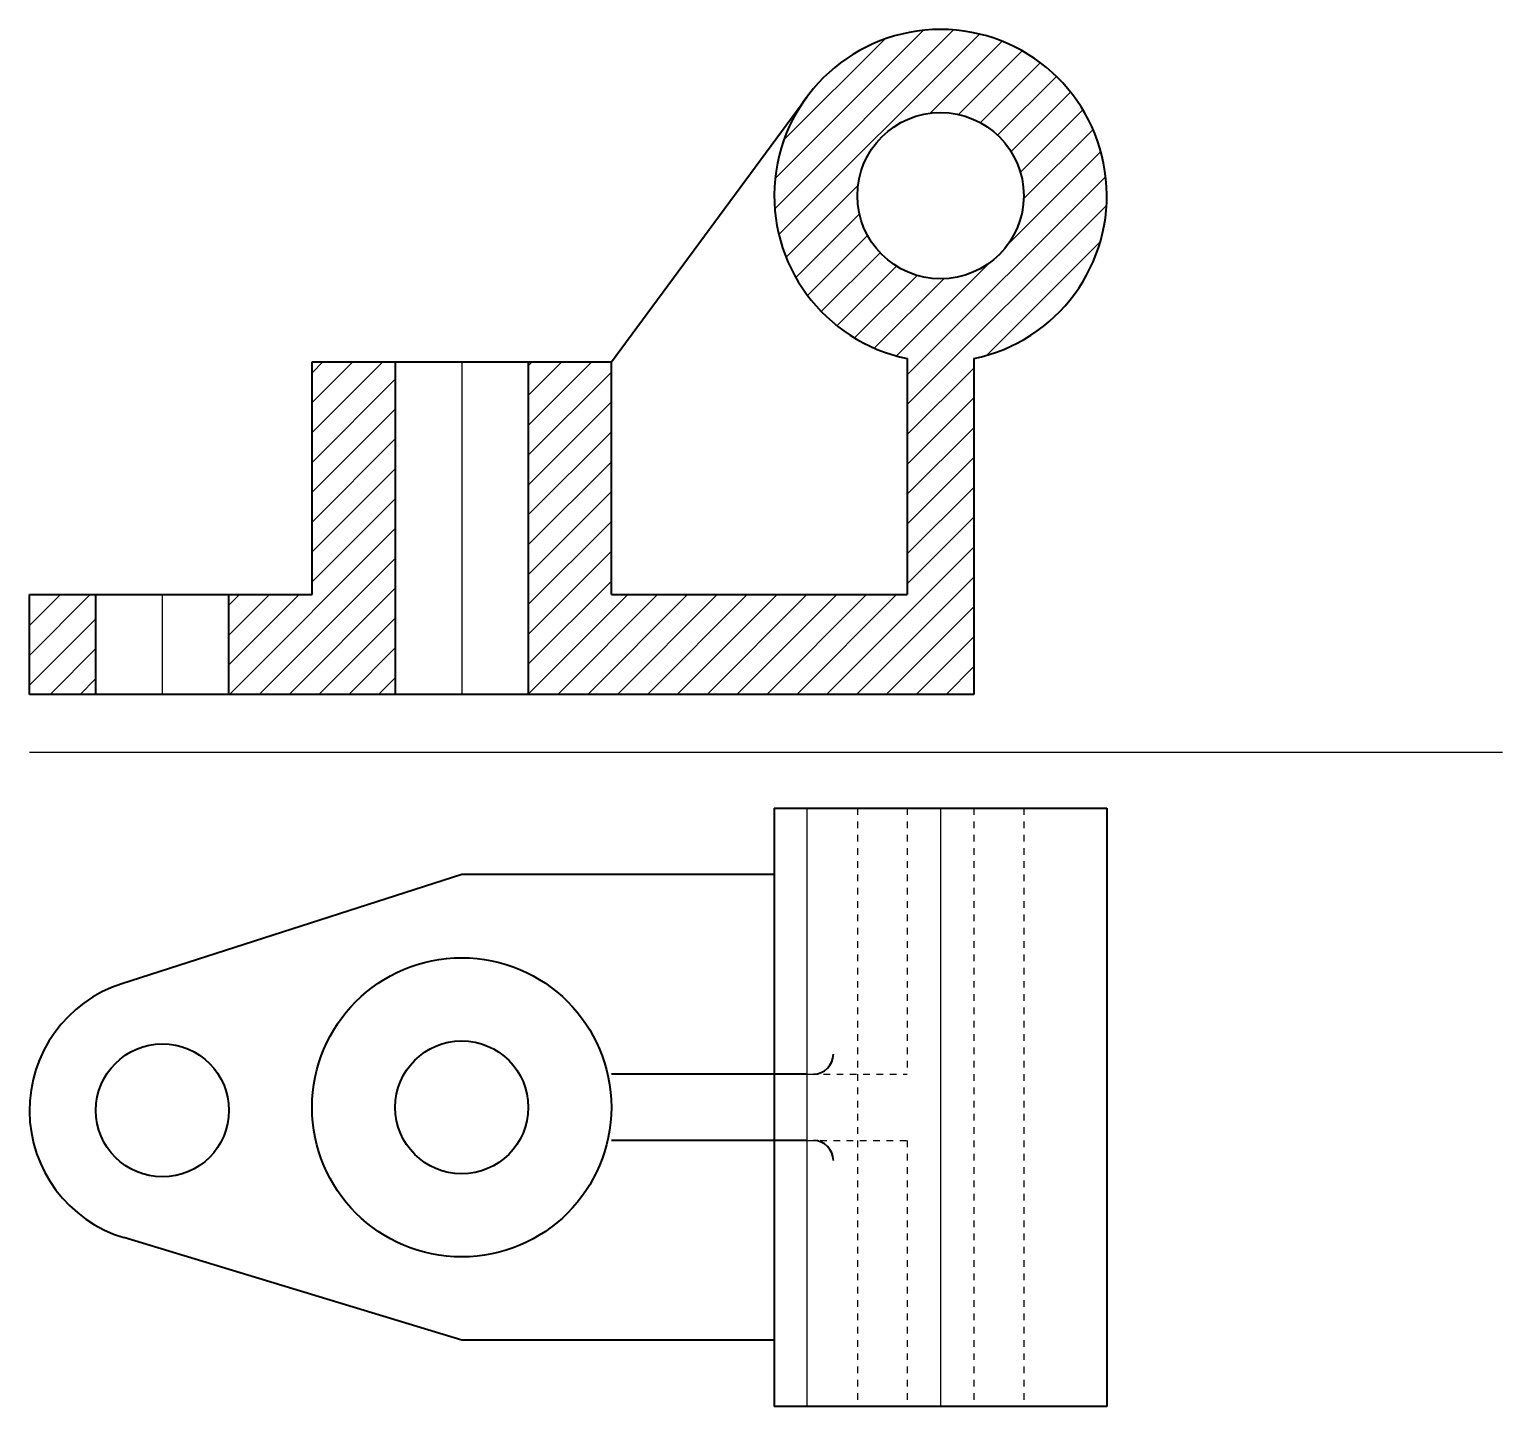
# Model space of a CAD drawing. Header units: millimetres. Extents: x 1139 to 36559, y 1596 to 14019.
# Drawn here: x 2528.2 to 2749.7, y 1979.7 to 2186.8 of the extents above; entities that cross this region are included whole.
import ezdxf

# ---------------------------------------------------------------- set-up
doc = ezdxf.new("R2010")
doc.units = ezdxf.units.MM
doc.linetypes.add('JIS_02_1.0', pattern=[2, 1, -1])

msp = doc.modelspace()

# ---------------------------------------------------------------- hatches: boundary and pattern name
h = msp.add_hatch()
h.set_pattern_fill('ANSI31', color=256)
h.paths.add_polyline_path([(2538.18, 2101.775), (2528.18, 2101.775), (2528.18, 2086.775), (2538.18, 2086.775)])
h.paths.add_polyline_path([(2583.18, 2101.775), (2558.18, 2101.775), (2558.18, 2086.775), (2583.18, 2086.775)])
h.paths.add_polyline_path([(2583.18, 2136.775), (2570.68, 2136.775), (2570.68, 2101.775), (2583.18, 2101.775)])
h.paths.add_polyline_path([(2615.68, 2136.775), (2603.18, 2136.775), (2603.18, 2101.775), (2615.68, 2101.775)], flags=17)
h.paths.add_polyline_path([(2670.18, 2137.28, 0.356394), (2690.18, 2161.775), (2677.68, 2161.775, -1), (2652.68, 2161.775), (2640.18, 2161.775, 0.356394), (2660.18, 2137.28), (2660.18, 2101.775), (2603.18, 2101.775), (2603.18, 2086.775), (2670.18, 2086.775)])
h.paths.add_polyline_path([(2677.68, 2161.775), (2690.18, 2161.775, 1), (2640.18, 2161.775), (2652.68, 2161.775, -1)])

# ---------------------------------------------------------------- linework, layer by layer
at = {"color": 4, "lineweight": 40}
for p, q in [((2615.68, 2136.775), (2645.06, 2176.613)), ((2645.06, 2029.666), (2615.68, 2029.666)), ((2645.06, 2019.666), (2615.68, 2019.666))]:
    msp.add_line(p, q, dxfattribs=at)
at = {"color": 242, "lineweight": 40, "true_color": 0xcd2027}
for p, q in [((2570.68, 2101.775), (2570.68, 2136.775)), ((2570.68, 2136.775), (2615.68, 2136.775)), ((2583.18, 2136.775), (2583.18, 2086.775)), ((2603.18, 2136.775), (2603.18, 2086.775)), ((2615.68, 2101.775), (2615.68, 2136.775))]:
    msp.add_line(p, q, dxfattribs=at)
for p, q in [((2593.18, 2136.775), (2593.18, 2086.775)), ((2548.18, 2086.775), (2548.18, 2101.775)), ((2528.18, 2078.086), (2749.683, 2078.086)), ((2640.18, 2069.666), (2690.18, 2069.666)), ((2649.06, 2032.666), (2649.06, 2032.666)), ((2645.06, 2029.666), (2646.06, 2029.666)), ((2538.18, 2024.666), (2538.18, 2024.205)), ((2558.18, 2024.666), (2558.18, 2024.205)), ((2645.06, 2019.666), (2646.06, 2019.666)), ((2649.06, 2016.666), (2649.06, 2016.666))]:
    msp.add_line(p, q)
at = {"color": 6, "lineweight": 40}
for p, q in [((2660.18, 2137.28), (2660.18, 2101.775)), ((2670.18, 2137.28), (2670.18, 2086.775))]:
    msp.add_line(p, q, dxfattribs=at)
at = {"color": 2, "lineweight": 40}
for p, q in [((2528.18, 2086.775), (2528.18, 2101.775)), ((2528.18, 2101.775), (2570.68, 2101.775)), ((2538.18, 2086.775), (2538.18, 2101.775)), ((2558.18, 2086.775), (2558.18, 2101.775)), ((2615.68, 2101.775), (2660.18, 2101.775)), ((2548.18, 2086.775), (2528.18, 2086.775)), ((2670.18, 2086.775), (2548.18, 2086.775)), ((2593.18, 2059.666), (2542.064, 2043.247)), ((2640.18, 2059.666), (2593.18, 2059.666)), ((2593.18, 1989.666), (2542.379, 2005.065)), ((2640.18, 1989.666), (2593.18, 1989.666))]:
    msp.add_line(p, q, dxfattribs=at)
at = {"color": 3, "lineweight": 40}
for p, q in [((2640.18, 2069.666), (2640.18, 1979.666)), ((2640.18, 2069.666), (2690.18, 2069.666)), ((2690.18, 2069.666), (2690.18, 1979.666)), ((2690.18, 1979.666), (2640.18, 1979.666))]:
    msp.add_line(p, q, dxfattribs=at)
at = {"color": 3, "linetype": 'JIS_02_1.0'}
for p, q in [((2652.68, 2069.666), (2652.68, 1979.666)), ((2677.68, 2069.666), (2677.68, 1979.666))]:
    msp.add_line(p, q, dxfattribs=at)
at = {"color": 6, "linetype": 'JIS_02_1.0', "lineweight": -3}
for p, q in [((2660.18, 2069.666), (2660.18, 2029.666)), ((2670.18, 2069.666), (2670.18, 1979.666)), ((2660.18, 2019.666), (2660.18, 1979.666))]:
    msp.add_line(p, q, dxfattribs=at)
at = {"color": 4, "linetype": 'JIS_02_1.0'}
for p, q in [((2645.56, 2029.666), (2660.18, 2029.666)), ((2645.06, 2019.666), (2660.18, 2019.666))]:
    msp.add_line(p, q, dxfattribs=at)
for points in [[(2645.06, 2069.666), (2645.06, 1979.666)], [(2665.18, 2069.666), (2665.18, 1979.666)]]:
    msp.add_lwpolyline(points)
at = {"color": 3, "lineweight": 40}
msp.add_circle((2665.18, 2161.775), 12.5, dxfattribs=at)
at = {"color": 242, "lineweight": 40, "true_color": 0xcd2027}
for radius in [22.5, 10]:
    msp.add_circle((2593.18, 2024.666), radius, dxfattribs=at)
at = {"color": 2, "lineweight": 40}
msp.add_circle((2548.18, 2024.205), 10, dxfattribs=at)
at = {"color": 3, "lineweight": 40}
msp.add_arc((2665.18, 2161.775), 25, 281.53696, 258.46304, dxfattribs=at)
at = {"color": 2, "lineweight": 40}
msp.add_arc((2548.18, 2024.205), 20, 107.80741, 253.13668, dxfattribs=at)
at = {"color": 4, "lineweight": 40}
for centre, start, end in [((2646.06, 2032.666), 270, 0), ((2646.06, 2016.666), 0, 90)]:
    msp.add_arc(centre, 3, start, end, dxfattribs=at)

doc.saveas('drawing.dxf')
